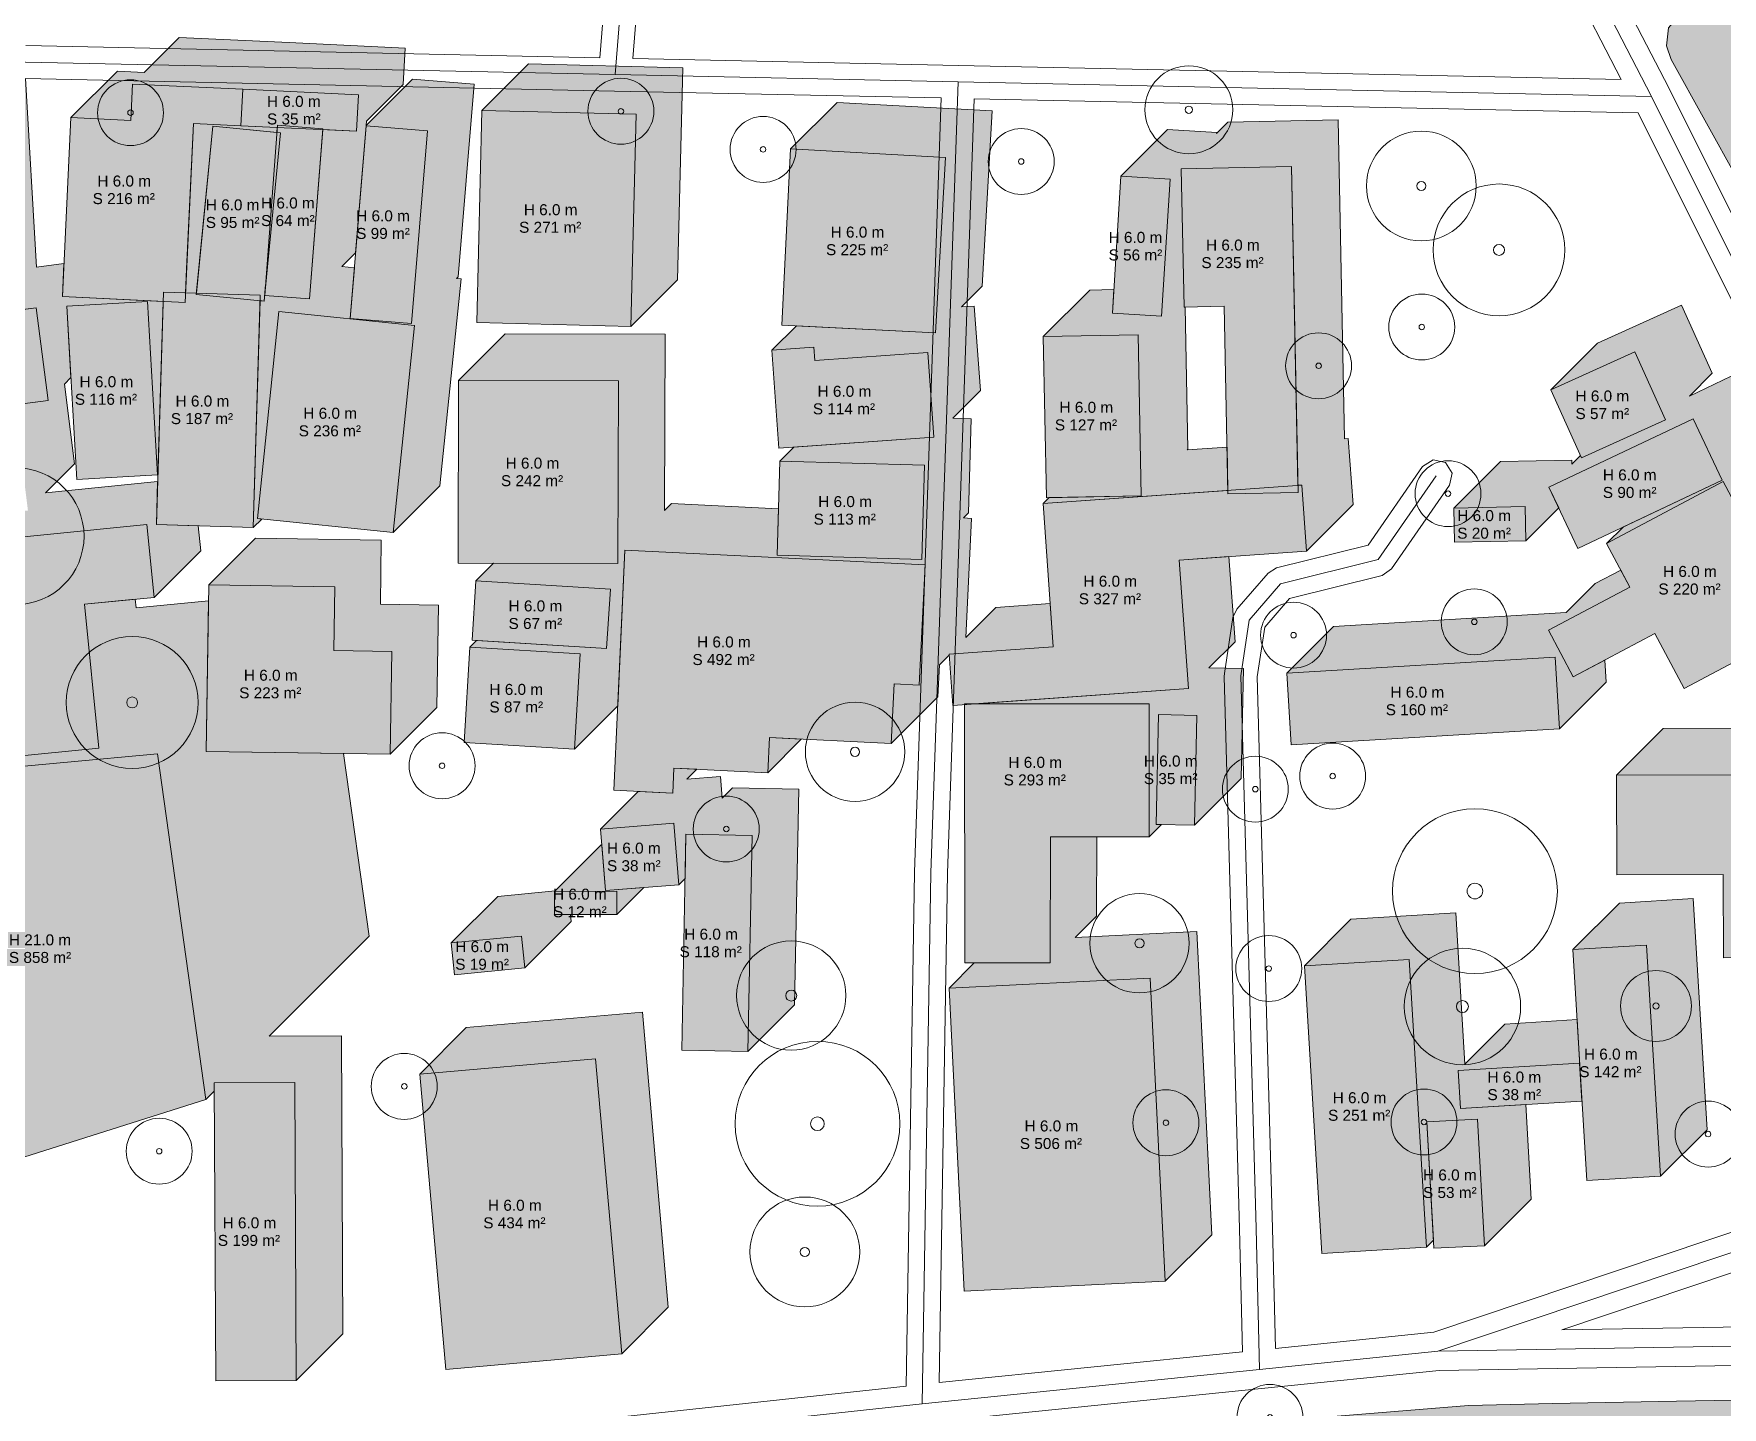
# Model space of a CAD drawing. Header units: metres. Extents: x -4 to 969, y -5 to 964.
# Drawn here: x 323.6 to 477.2, y 266.4 to 391.4 of the extents above; entities that cross this region are included whole.
import ezdxf

# ---------------------------------------------------------------- set-up
doc = ezdxf.new("R2010")
doc.units = ezdxf.units.M
doc.header["$MEASUREMENT"] = 0
for name, color, linetype, lineweight, true_color in [('TPX_BUILDING_AREAS_TEXT', 7, 'CONTINUOUS', 0, 0x000000), ('TPX_BUILDING_HEIGHTS_TEXT', 7, 'CONTINUOUS', 0, 0x000000), ('TPX_BUILDINGS', 7, 'CONTINUOUS', 0, 0x000000), ('TPX_BUILDINGS_HATCH', 7, 'CONTINUOUS', 0, 0xf0f0f0), ('TPX_BUILDINGS_SHADOWS_HATCH', 7, 'CONTINUOUS', 0, 0x000000), ('TPX_BUILDINGS_SHADOWS_OUTLINES', 7, 'CONTINUOUS', 0, 0x000000), ('TPX_ROADS_AXES', 7, 'CONTINUOUS', 0, 0x323232), ('TPX_ROADS_CONTOURS', 7, 'CONTINUOUS', 0, 0x646464), ('TPX_VEGETATION_GREEN_SPACES', 7, 'CONTINUOUS', 0, 0x58ba48), ('TPX_VEGETATION_GREEN_SPACES_HATCH', 7, 'CONTINUOUS', 0, 0x58ba48), ('TPX_VEGETATION_TREES_INDIVIDUAL', 7, 'CONTINUOUS', 0, 0x136734)]:
    doc.layers.add(name, color=color, linetype=linetype, lineweight=lineweight, true_color=true_color)
doc.styles.add('TPX_TEXTE', font='arial.ttf')

# ---------------------------------------------------------------- blocks, each defined once
blk = doc.blocks.new('TREETR003_CR040')
at = {"layer": 'TPX_VEGETATION_TREES_INDIVIDUAL'}
for radius in [4, 0.333]:
    blk.add_circle((0, 0, 0.04), radius, dxfattribs=at)
blk = doc.blocks.new('TREETR003_CR030')
at = {"layer": 'TPX_VEGETATION_TREES_INDIVIDUAL'}
for radius in [3, 0.25]:
    blk.add_circle((0, 0, 0.04), radius, dxfattribs=at)
blk = doc.blocks.new('TREETR005_CR050')
at = {"layer": 'TPX_VEGETATION_TREES_INDIVIDUAL'}
for radius in [4.97, 0.5]:
    blk.add_circle((0, 0, 0.04), radius, dxfattribs=at)
blk = doc.blocks.new('TREETR006_CR075')
at = {"layer": 'TPX_VEGETATION_TREES_INDIVIDUAL'}
for radius in [7.5, 0.625]:
    blk.add_circle((0, 0, 0.04), radius, dxfattribs=at)
blk = doc.blocks.new('TREETR005_CR060')
at = {"layer": 'TPX_VEGETATION_TREES_INDIVIDUAL'}
for radius in [6, 0.5]:
    blk.add_circle((0, 0, 0.04), radius, dxfattribs=at)
blk = doc.blocks.new('TREETR007_CR075')
at = {"layer": 'TPX_VEGETATION_TREES_INDIVIDUAL'}
for radius in [7.5, 0.708]:
    blk.add_circle((0, 0, 0.04), radius, dxfattribs=at)
blk = doc.blocks.new('TREETR003_CR032')
at = {"layer": 'TPX_VEGETATION_TREES_INDIVIDUAL'}
for radius in [3.23, 0.292]:
    blk.add_circle((0, 0, 0.04), radius, dxfattribs=at)
blk = doc.blocks.new('TREETR005_CR053')
at = {"layer": 'TPX_VEGETATION_TREES_INDIVIDUAL'}
for radius in [5.3, 0.542]:
    blk.add_circle((0, 0, 0.04), radius, dxfattribs=at)
blk = doc.blocks.new('TREETR005_CR062')
at = {"layer": 'TPX_VEGETATION_TREES_INDIVIDUAL'}
for radius in [6.24, 0.542]:
    blk.add_circle((0, 0, 0.04), radius, dxfattribs=at)
blk = doc.blocks.new('TREETR004_CR050')
at = {"layer": 'TPX_VEGETATION_TREES_INDIVIDUAL'}
for radius in [5, 0.417]:
    blk.add_circle((0, 0, 0.04), radius, dxfattribs=at)
blk = doc.blocks.new('TREETR004_CR045')
at = {"layer": 'TPX_VEGETATION_TREES_INDIVIDUAL'}
for radius in [4.52, 0.417]:
    blk.add_circle((0, 0, 0.04), radius, dxfattribs=at)

msp = doc.modelspace()

# ---------------------------------------------------------------- hatches: boundary and pattern name
at = {"layer": 'TPX_BUILDINGS_HATCH'}
for points in [[(326.94, 383.76), (326.16, 367.47), (337.32, 366.93), (338.08, 383.22), (342.41, 383.03), (342.57, 386.36), (332.53, 386.82), (332.38, 383.5), (326.94, 383.76)], [(342.57, 386.36), (342.41, 383.03), (352.94, 382.53), (353.11, 385.85), (342.57, 386.36)], [(364.35, 384.42), (363.87, 365.1), (377.91, 364.75), (378.39, 384.07), (364.35, 384.42)], [(339.86, 382.99), (338.35, 367.67), (344.51, 367.06), (346.02, 382.37), (339.86, 382.99)], [(345.73, 383.07), (344.59, 367.58), (348.66, 367.26), (349.88, 382.75), (345.73, 383.07)], [(353.8, 383.03), (352.36, 365.47), (357.94, 365.01), (359.4, 382.57), (353.8, 383.03)], [(392.44, 380.91), (391.65, 364.88), (405.65, 364.18), (406.55, 380.13), (392.44, 380.91)], [(422.5, 378.43), (421.74, 365.97), (426.22, 365.69), (426.99, 378.16), (422.5, 378.43)], [(438.03, 379.3), (428, 379.1), (428.26, 366.52), (431.9, 366.59), (432.26, 349.5), (438.64, 349.64), (438.03, 379.3)], [(335.35, 367.88), (334.71, 346.71), (343.52, 346.44), (344.16, 367.61), (335.35, 367.88)], [(323.78, 366.46), (303.35, 363.82), (304.45, 355.37), (324.87, 358.02), (323.78, 366.46)], [(333.9, 367.02), (326.57, 366.59), (327.48, 350.83), (334.81, 351.25), (333.9, 367.02)], [(345.85, 366.11), (343.91, 347.26), (356.28, 345.99), (358.22, 364.84), (345.85, 366.11)], [(394.57, 362.87), (390.75, 362.59), (391.38, 353.66), (405.48, 354.66), (404.93, 362.37), (394.66, 361.64), (394.57, 362.87)], [(424.07, 364), (415.43, 363.83), (415.73, 349.16), (424.36, 349.34), (424.07, 364)], [(469.3, 362.44), (461.64, 358.99), (464.43, 352.8), (472.09, 356.24), (469.3, 362.44)], [(362.23, 359.84), (362.19, 343.21), (376.72, 343.17), (376.77, 359.8), (362.23, 359.84)], [(474.59, 356.34), (461.47, 350.13), (464.12, 344.54), (477.23, 350.75), (474.59, 356.34)], [(391.47, 352.48), (391.23, 343.92), (404.4, 343.54), (404.64, 352.11), (391.47, 352.48)], [(468.85, 341.03), (461.43, 337.1), (463.69, 332.86), (471.1, 336.8), (473.78, 331.78), (484.36, 337.41), (477.33, 350.63), (466.73, 344.98), (468.85, 341.03)], [(416.35, 335.6), (406.88, 334.93), (407.21, 330.26), (428.66, 331.78), (427.83, 343.48), (439.4, 344.3), (438.97, 350.31), (415.43, 348.63), (416.35, 335.6)], [(459.32, 348.35), (452.83, 348.22), (452.88, 345.12), (459.38, 345.24), (459.32, 348.35)], [(333.85, 346.71), (305.08, 343.84), (307.04, 324.14), (329.47, 326.37), (328.18, 339.46), (334.5, 340.09), (333.85, 346.71)], [(377.37, 344.39), (376.36, 322.54), (381.73, 322.26), (381.83, 324.54), (390.36, 324.12), (390.51, 327.32), (401.6, 326.78), (401.87, 332.21), (404.14, 332.09), (404.68, 343.04), (377.37, 344.39)], [(339.5, 341.24), (339.26, 326.07), (356, 325.82), (356.15, 335.15), (350.86, 335.24), (350.95, 341.06), (339.5, 341.24)], [(363.78, 341.6), (363.45, 336.18), (375.7, 335.42), (376.04, 340.84), (363.78, 341.6)], [(363.25, 335.56), (362.73, 326.88), (372.76, 326.27), (373.29, 334.95), (363.25, 335.56)], [(462.04, 334.65), (437.61, 333.19), (438.01, 326.66), (462.43, 328.13), (462.04, 334.65)], [(425.08, 330.41), (408.29, 330.4), (408.3, 306.81), (416.06, 306.82), (416.09, 318.28), (425.09, 318.28), (425.08, 330.41)], [(425.94, 329.42), (425.73, 319.42), (429.21, 319.36), (429.42, 329.35), (425.94, 329.42)], [(334.81, 325.86), (309.21, 323.49), (315.9, 287.01), (339.22, 294.39), (334.81, 325.86)], [(479.09, 323.93), (467.64, 323.9), (467.66, 314.84), (477.35, 314.87), (477.37, 307.28), (488.84, 307.32), (488.81, 317.82), (479.11, 317.79), (479.09, 323.93)], [(381.82, 319.53), (375.15, 318.99), (375.59, 313.39), (382.27, 313.93), (381.82, 319.53)], [(382.91, 318.52), (382.54, 298.86), (388.56, 298.75), (388.94, 318.4), (382.91, 318.52)], [(370.95, 313.32), (370.94, 311.21), (376.64, 311.21), (376.64, 313.33), (370.95, 313.32)], [(367.96, 309.24), (361.55, 308.63), (361.84, 305.73), (368.24, 306.35), (367.96, 309.24)], [(470.36, 308.43), (463.65, 308.02), (464.91, 286.99), (471.63, 287.39), (470.36, 308.43)], [(448.75, 307.13), (439.21, 306.55), (440.79, 280.37), (450.32, 280.93), (448.75, 307.13)], [(425.19, 305.42), (406.88, 304.52), (408.24, 276.92), (426.55, 277.83), (425.19, 305.42)], [(374.7, 298.09), (358.68, 296.68), (361.05, 269.81), (377.07, 271.22), (374.7, 298.09)], [(464.27, 297.67), (453.22, 297.01), (453.43, 293.57), (464.48, 294.23), (464.27, 297.67)], [(347.31, 295.94), (339.96, 295.89), (340.12, 268.76), (347.45, 268.79), (347.31, 295.94)], [(454.98, 292.6), (450.36, 292.35), (451, 280.83), (455.61, 281.07), (454.98, 292.6)]]:
    msp.add_hatch(color=256, dxfattribs=at).paths.add_polyline_path(points)
at = {"layer": 'TPX_BUILDINGS_SHADOWS_HATCH'}
h = msp.add_hatch(color=256, dxfattribs=at)
h.paths.add_polyline_path([(186.14, 399.35), (181.89, 395.1), (196.59, 398.45), (199.86, 383.33), (204.06, 384.35), (201.65, 394.15), (206.5, 395.33), (211.17, 393.64), (216.73, 395.1), (218.65, 397.33), (223.75, 398.56), (225.85, 389.96), (232.29, 391.52), (244.41, 342.04), (241.47, 341.32), (241.15, 341), (250.97, 343.55), (249.82, 347.94), (270.99, 353.42), (277.11, 330.07), (296.84, 334.23), (305.42, 288.59), (303.74, 288.16), (307.7, 272.24), (318.31, 282.85), (317.17, 287.42), (315.9, 287.01), (309.21, 323.49), (334.81, 325.86), (339.22, 294.39), (339.97, 295.13), (339.96, 295.89), (347.31, 295.94), (347.45, 268.79), (351.7, 273.03), (351.55, 300.18), (344.98, 300.14), (354.07, 309.24), (351.74, 325.88), (339.26, 326.07), (339.47, 339.76), (332.87, 339.15), (332.79, 339.92), (328.18, 339.46), (329.47, 326.37), (307.04, 324.14), (305.08, 343.84), (333.85, 346.71), (334.5, 340.09), (338.75, 344.33), (338.52, 346.59), (334.71, 346.71), (334.82, 350.63), (324.63, 349.61), (327.26, 352.24), (326.36, 359.51), (326.94, 360.09), (326.57, 366.59), (333.9, 367.02), (334.81, 351.25), (334.84, 351.28), (335.32, 367.03), (326.16, 367.47), (326.3, 370.49), (323.8, 370.16), (322.8, 387.31), (311.22, 386.64), (306.98, 382.4), (318.56, 383.07), (319.56, 365.92), (323.78, 366.46), (324.87, 358.02), (321.83, 357.63), (323.02, 348), (307.28, 346.04), (305.71, 344.47), (303.76, 344.06), (305.75, 346.05), (304.6, 355.39), (304.45, 355.37), (304.16, 357.56), (295.93, 355.92), (292.57, 352.57), (292.42, 353.22), (284.88, 351.5), (282.51, 360.53), (275.35, 358.81), (274.53, 362.2), (260.43, 358.55), (254.09, 352.21), (251.75, 351.6), (248.21, 348.06), (247.03, 352.88), (244.79, 352.36), (238.56, 379.23), (236.43, 378.75), (237.06, 393.58), (236.53, 395.76), (230.1, 394.21), (227.99, 402.8), (222.89, 401.57), (220.55, 399.23), (215.41, 397.88), (210.74, 399.57), (205.89, 398.4), (202.5, 395), (200.83, 402.69), (186.14, 399.35)])
h.paths.add_polyline_path([(275.78, 346.15), (288.18, 348.98), (289.1, 344.97), (276.7, 342.14), (275.78, 346.15)], flags=16)
h.paths.add_polyline_path([(283.2, 343.2), (294.37, 345.42), (296.17, 336.46), (285, 334.24), (283.2, 343.2)], flags=16)
h = msp.add_hatch(color=256, dxfattribs=at)
h.paths.add_polyline_path([(331.18, 388), (326.94, 383.76), (332.38, 383.5), (332.53, 386.82), (342.57, 386.36), (353.11, 385.85), (352.94, 382.53), (349.87, 382.67), (348.66, 367.26), (344.59, 367.58), (344.66, 368.57), (344.51, 367.06), (344.15, 367.1), (343.52, 346.44), (344.3, 347.22), (343.91, 347.26), (345.85, 366.11), (358.22, 364.84), (356.28, 345.99), (360.52, 350.23), (362.46, 369.08), (362.04, 369.12), (362.18, 369.26), (363.64, 386.81), (358.04, 387.27), (353.81, 383.04), (353.84, 383.43), (357.18, 386.77), (357.36, 390.1), (346.81, 390.6), (336.78, 391.07), (333.59, 387.88), (331.18, 388)])
h.paths.add_polyline_path([(351.6, 370.2), (352.85, 371.45), (353.8, 383.03), (359.4, 382.57), (357.94, 365.01), (352.36, 365.47), (352.74, 370.08), (351.6, 370.2)], flags=16)
for points in [[(368.6, 388.66), (364.35, 384.42), (378.39, 384.07), (377.91, 364.75), (382.15, 368.99), (382.63, 388.31), (368.6, 388.66)], [(366.47, 364.08), (362.23, 359.84), (376.77, 359.8), (376.72, 343.17), (365.39, 343.2), (363.78, 341.6), (376.04, 340.84), (375.7, 335.42), (363.85, 336.15), (363.25, 335.56), (373.29, 334.95), (372.76, 326.27), (376.72, 330.23), (377.37, 344.39), (404.68, 343.04), (404.14, 332.09), (401.87, 332.21), (401.6, 326.78), (405.85, 331.02), (405.99, 333.94), (406.89, 334.84), (406.88, 334.93), (416.35, 335.6), (416.07, 339.52), (411.12, 339.17), (408.39, 336.44), (408.92, 347.28), (408.19, 347.32), (408.65, 347.78), (408.89, 356.35), (407.21, 356.4), (409.72, 358.91), (409.17, 366.61), (407.99, 366.53), (409.89, 368.43), (410.79, 384.38), (396.68, 385.15), (392.44, 380.91), (406.55, 380.13), (405.65, 364.18), (392.97, 364.81), (390.75, 362.59), (394.57, 362.87), (394.66, 361.64), (404.93, 362.37), (405.48, 354.66), (392.75, 353.76), (391.47, 352.48), (404.64, 352.11), (404.4, 343.54), (391.23, 343.92), (391.35, 348.15), (381.61, 348.63), (380.97, 347.99), (381.02, 364.04), (366.47, 364.08)], [(337.46, 370), (337.36, 367.82), (338.36, 367.79), (339.86, 382.99), (345.68, 382.41), (345.71, 382.87), (342.41, 383.03), (338.08, 383.22), (337.46, 370)], [(415.97, 349.17), (415.43, 348.63), (432.25, 349.83), (432.17, 353.77), (428.53, 353.51), (428.61, 353.59), (428.35, 366.52), (428.26, 366.52), (428, 379.1), (438.03, 379.3), (438.63, 350.29), (438.97, 350.31), (439.4, 344.3), (443.64, 348.54), (443.21, 354.56), (442.87, 354.53), (442.28, 383.55), (432.24, 383.34), (431.22, 382.32), (431.23, 382.4), (426.74, 382.67), (422.5, 378.43), (426.99, 378.16), (426.22, 365.69), (421.74, 365.97), (421.87, 368.11), (419.67, 368.07), (415.43, 363.83), (424.07, 364), (424.36, 349.34), (415.97, 349.17)], [(343.74, 345.48), (339.5, 341.24), (350.95, 341.06), (350.86, 335.24), (356.15, 335.15), (356, 325.82), (360.24, 330.06), (360.39, 339.39), (355.1, 339.48), (355.19, 345.31), (343.74, 345.48)], [(412.53, 330.64), (409.14, 330.4), (425.08, 330.41), (425.09, 318.28), (426.22, 319.41), (425.73, 319.42), (425.94, 329.42), (429.42, 329.35), (429.21, 319.36), (433.45, 323.6), (433.67, 333.6), (430.53, 333.66), (432.9, 336.03), (432.35, 343.8), (427.83, 343.48), (428.66, 331.78), (412.53, 330.64)], [(441.86, 337.43), (437.61, 333.19), (462.04, 334.65), (462.43, 328.13), (466.68, 332.37), (466.56, 334.38), (463.69, 332.86), (461.43, 337.1), (468.85, 341.03), (468.02, 342.58), (465.68, 341.34), (463.04, 338.7), (441.86, 337.43)], [(471.88, 328.14), (467.64, 323.9), (479.09, 323.93), (479.11, 317.79), (488.81, 317.82), (488.84, 307.32), (493.08, 311.56), (493.05, 322.06), (483.35, 322.04), (483.33, 328.17), (471.88, 328.14)], [(390.51, 327.32), (390.36, 324.12), (393.41, 327.18), (390.51, 327.32)], [(378.58, 322.42), (375.15, 318.99), (381.82, 319.53), (382.27, 313.93), (382.84, 314.5), (382.91, 318.52), (388.94, 318.4), (388.56, 298.75), (392.81, 302.99), (393.18, 322.64), (387.16, 322.76), (386.22, 321.82), (386.06, 323.77), (383, 323.53), (383.91, 324.44), (381.83, 324.54), (381.73, 322.26), (378.58, 322.42)], [(409.17, 306.81), (406.88, 304.52), (425.19, 305.42), (426.55, 277.83), (430.79, 282.07), (429.43, 309.67), (418.36, 309.12), (420.3, 311.07), (420.33, 318.28), (416.09, 318.28), (416.06, 306.82), (409.17, 306.81)], [(365.8, 312.87), (361.55, 308.63), (367.96, 309.24), (368.24, 306.35), (372.48, 310.59), (372.42, 311.21), (370.94, 311.21), (370.95, 313.32), (376.64, 313.33), (376.64, 311.21), (379.1, 313.67), (375.59, 313.39), (375.26, 317.56), (375.19, 317.56), (371, 313.37), (365.8, 312.87)], [(467.89, 312.26), (463.65, 308.02), (470.36, 308.43), (471.63, 287.39), (475.87, 291.63), (474.6, 312.67), (467.89, 312.26)], [(443.45, 310.79), (439.21, 306.55), (448.75, 307.13), (450.32, 280.93), (450.96, 281.57), (450.36, 292.35), (454.98, 292.6), (455.61, 281.07), (459.85, 285.31), (459.38, 293.93), (453.43, 293.57), (453.22, 297.01), (464.27, 297.67), (464.48, 294.23), (464.48, 294.23), (464.03, 301.65), (457.47, 301.25), (453.82, 297.6), (452.99, 311.37), (443.45, 310.79)], [(362.92, 300.92), (358.68, 296.68), (374.7, 298.09), (377.07, 271.22), (381.31, 275.46), (378.95, 302.34), (362.92, 300.92)], [(419.59, 263.7), (415.35, 259.46), (426.51, 260.38), (436.07, 261.17), (449.89, 262.28), (457.57, 262.44), (468.85, 262.66), (479.24, 262.86), (492.76, 263.15), (492.84, 260.08), (501.54, 260.42), (502.27, 241.96), (506.52, 246.2), (505.79, 264.66), (497.08, 264.32), (497.01, 267.39), (483.48, 267.1), (473.09, 266.91), (461.81, 266.69), (454.14, 266.52), (440.31, 265.41), (430.75, 264.62), (419.59, 263.7)]]:
    msp.add_hatch(color=256, dxfattribs=at).paths.add_polyline_path(points)
h = msp.add_hatch(color=256, dxfattribs=at)
h.paths.add_polyline_path([(457.07, 352.46), (452.83, 348.22), (459.32, 348.35), (459.38, 345.24), (462.37, 348.23), (461.47, 350.13), (474.59, 356.34), (477.23, 350.75), (468.25, 346.5), (466.73, 344.98), (477.33, 350.63), (484.36, 337.41), (482.03, 336.17), (481.07, 335.22), (484.5, 336.59), (487.02, 330.28), (484.84, 329.41), (484.77, 329.33), (492, 329.73), (492.06, 328.35), (496.31, 332.59), (496.24, 333.97), (494.67, 333.89), (495.34, 334.55), (494.44, 339.06), (490.86, 338.36), (490.05, 337.55), (488.74, 340.83), (487.13, 340.19), (488.61, 341.66), (481.57, 354.87), (481.1, 354.62), (481.47, 354.99), (478.83, 360.58), (474.27, 358.42), (476.33, 360.49), (473.54, 366.68), (465.89, 363.23), (461.64, 358.99), (469.3, 362.44), (472.09, 356.24), (464.43, 352.8), (464.34, 353), (463.57, 352.23), (463.56, 352.59), (457.07, 352.46)])
h.paths.add_polyline_path([(486.62, 334.11), (490.2, 334.82), (491.1, 330.31), (487.51, 329.59), (486.62, 334.11)], flags=16)
at = {"layer": 'TPX_VEGETATION_GREEN_SPACES_HATCH'}
msp.add_hatch(color=256, dxfattribs=at).paths.add_polyline_path([(472.37, 391.94), (472.19, 390.29), (472.6, 389.04), (494.04, 350.38), (494.81, 349.56), (495.73, 349.34), (496.6, 349.46), (497.47, 349.8), (497.96, 350.53), (506.09, 389.27), (476.4, 393.23), (474.68, 393.33), (473.24, 392.96), (472.37, 391.94)])

# ---------------------------------------------------------------- linework, layer by layer
at = {"layer": 'TPX_BUILDINGS', "elevation": 0.04}
for points in [[(326.94, 383.76), (326.16, 367.47), (337.32, 366.93), (338.08, 383.22), (342.41, 383.03), (342.57, 386.36), (332.53, 386.82), (332.38, 383.5)], [(342.57, 386.36), (342.41, 383.03), (352.94, 382.53), (353.11, 385.85)], [(364.35, 384.42), (363.87, 365.1), (377.91, 364.75), (378.39, 384.07)], [(339.86, 382.99), (338.35, 367.67), (344.51, 367.06), (346.02, 382.37)], [(345.73, 383.07), (344.59, 367.58), (348.66, 367.26), (349.88, 382.75)], [(353.8, 383.03), (352.36, 365.47), (357.94, 365.01), (359.4, 382.57)], [(392.44, 380.91), (391.65, 364.88), (405.65, 364.18), (406.55, 380.13)], [(422.5, 378.43), (421.74, 365.97), (426.22, 365.69), (426.99, 378.16)], [(438.03, 379.3), (428, 379.1), (428.26, 366.52), (431.9, 366.59), (432.26, 349.5), (438.64, 349.64)], [(335.35, 367.88), (334.71, 346.71), (343.52, 346.44), (344.16, 367.61)], [(323.78, 366.46), (303.35, 363.82), (304.45, 355.37), (324.87, 358.02)], [(333.9, 367.02), (326.57, 366.59), (327.48, 350.83), (334.81, 351.25)], [(345.85, 366.11), (343.91, 347.26), (356.28, 345.99), (358.22, 364.84)], [(394.57, 362.87), (390.75, 362.59), (391.38, 353.66), (405.48, 354.66), (404.93, 362.37), (394.66, 361.64)], [(424.07, 364), (415.43, 363.83), (415.73, 349.16), (424.36, 349.34)], [(469.3, 362.44), (461.64, 358.99), (464.43, 352.8), (472.09, 356.24)], [(362.23, 359.84), (362.19, 343.21), (376.72, 343.17), (376.77, 359.8)], [(474.59, 356.34), (461.47, 350.13), (464.12, 344.54), (477.23, 350.75)], [(391.47, 352.48), (391.23, 343.92), (404.4, 343.54), (404.64, 352.11)], [(468.85, 341.03), (461.43, 337.1), (463.69, 332.86), (471.1, 336.8), (473.78, 331.78), (484.36, 337.41), (477.33, 350.63), (466.73, 344.98)], [(416.35, 335.6), (406.88, 334.93), (407.21, 330.26), (428.66, 331.78), (427.83, 343.48), (439.4, 344.3), (438.97, 350.31), (415.43, 348.63)], [(459.32, 348.35), (452.83, 348.22), (452.88, 345.12), (459.38, 345.24)], [(333.85, 346.71), (305.08, 343.84), (307.04, 324.14), (329.47, 326.37), (328.18, 339.46), (334.5, 340.09)], [(377.37, 344.39), (376.36, 322.54), (381.73, 322.26), (381.83, 324.54), (390.36, 324.12), (390.51, 327.32), (401.6, 326.78), (401.87, 332.21), (404.14, 332.09), (404.68, 343.04)], [(339.5, 341.24), (339.26, 326.07), (356, 325.82), (356.15, 335.15), (350.86, 335.24), (350.95, 341.06)], [(363.78, 341.6), (363.45, 336.18), (375.7, 335.42), (376.04, 340.84)], [(363.25, 335.56), (362.73, 326.88), (372.76, 326.27), (373.29, 334.95)], [(462.04, 334.65), (437.61, 333.19), (438.01, 326.66), (462.43, 328.13)], [(425.08, 330.41), (408.29, 330.4), (408.3, 306.81), (416.06, 306.82), (416.09, 318.28), (425.09, 318.28)], [(425.94, 329.42), (425.73, 319.42), (429.21, 319.36), (429.42, 329.35)], [(334.81, 325.86), (309.21, 323.49), (315.9, 287.01), (339.22, 294.39)], [(479.09, 323.93), (467.64, 323.9), (467.66, 314.84), (477.35, 314.87), (477.37, 307.28), (488.84, 307.32), (488.81, 317.82), (479.11, 317.79)], [(381.82, 319.53), (375.15, 318.99), (375.59, 313.39), (382.27, 313.93)], [(382.91, 318.52), (382.54, 298.86), (388.56, 298.75), (388.94, 318.4)], [(370.95, 313.32), (370.94, 311.21), (376.64, 311.21), (376.64, 313.33)], [(367.96, 309.24), (361.55, 308.63), (361.84, 305.73), (368.24, 306.35)], [(470.36, 308.43), (463.65, 308.02), (464.91, 286.99), (471.63, 287.39)], [(448.75, 307.13), (439.21, 306.55), (440.79, 280.37), (450.32, 280.93)], [(425.19, 305.42), (406.88, 304.52), (408.24, 276.92), (426.55, 277.83)], [(374.7, 298.09), (358.68, 296.68), (361.05, 269.81), (377.07, 271.22)], [(464.27, 297.67), (453.22, 297.01), (453.43, 293.57), (464.48, 294.23)], [(347.31, 295.94), (339.96, 295.89), (340.12, 268.76), (347.45, 268.79)], [(454.98, 292.6), (450.36, 292.35), (451, 280.83), (455.61, 281.07)]]:
    msp.add_lwpolyline(points, close=True, dxfattribs=at)
at = {"layer": 'TPX_BUILDINGS_SHADOWS_OUTLINES', "elevation": 0.04}
for points in [[(331.18, 388), (326.94, 383.76), (332.38, 383.5), (332.53, 386.82), (342.57, 386.36), (353.11, 385.85), (352.94, 382.53), (349.87, 382.67), (348.66, 367.26), (344.59, 367.58), (344.66, 368.57), (344.51, 367.06), (344.15, 367.1), (343.52, 346.44), (344.3, 347.22), (343.91, 347.26), (345.85, 366.11), (358.22, 364.84), (356.28, 345.99), (360.52, 350.23), (362.46, 369.08), (362.04, 369.12), (362.18, 369.26), (363.64, 386.81), (358.04, 387.27), (353.81, 383.04), (353.84, 383.43), (357.18, 386.77), (357.36, 390.1), (346.81, 390.6), (336.78, 391.07), (333.59, 387.88)], [(368.6, 388.66), (364.35, 384.42), (378.39, 384.07), (377.91, 364.75), (382.15, 368.99), (382.63, 388.31)], [(366.47, 364.08), (362.23, 359.84), (376.77, 359.8), (376.72, 343.17), (365.39, 343.2), (363.78, 341.6), (376.04, 340.84), (375.7, 335.42), (363.85, 336.15), (363.25, 335.56), (373.29, 334.95), (372.76, 326.27), (376.72, 330.23), (377.37, 344.39), (404.68, 343.04), (404.14, 332.09), (401.87, 332.21), (401.6, 326.78), (405.85, 331.02), (405.99, 333.94), (406.89, 334.84), (406.88, 334.93), (416.35, 335.6), (416.07, 339.52), (411.12, 339.17), (408.39, 336.44), (408.92, 347.28), (408.19, 347.32), (408.65, 347.78), (408.89, 356.35), (407.21, 356.4), (409.72, 358.91), (409.17, 366.61), (407.99, 366.53), (409.89, 368.43), (410.79, 384.38), (396.68, 385.15), (392.44, 380.91), (406.55, 380.13), (405.65, 364.18), (392.97, 364.81), (390.75, 362.59), (394.57, 362.87), (394.66, 361.64), (404.93, 362.37), (405.48, 354.66), (392.75, 353.76), (391.47, 352.48), (404.64, 352.11), (404.4, 343.54), (391.23, 343.92), (391.35, 348.15), (381.61, 348.63), (380.97, 347.99), (381.02, 364.04)], [(337.46, 370), (337.36, 367.82), (338.36, 367.79), (339.86, 382.99), (345.68, 382.41), (345.71, 382.87), (342.41, 383.03), (338.08, 383.22)], [(351.6, 370.2), (352.85, 371.45), (353.8, 383.03), (359.4, 382.57), (357.94, 365.01), (352.36, 365.47), (352.74, 370.08)], [(415.97, 349.17), (415.43, 348.63), (432.25, 349.83), (432.17, 353.77), (428.53, 353.51), (428.61, 353.59), (428.35, 366.52), (428.26, 366.52), (428, 379.1), (438.03, 379.3), (438.63, 350.29), (438.97, 350.31), (439.4, 344.3), (443.64, 348.54), (443.21, 354.56), (442.87, 354.53), (442.28, 383.55), (432.24, 383.34), (431.22, 382.32), (431.23, 382.4), (426.74, 382.67), (422.5, 378.43), (426.99, 378.16), (426.22, 365.69), (421.74, 365.97), (421.87, 368.11), (419.67, 368.07), (415.43, 363.83), (424.07, 364), (424.36, 349.34)], [(343.74, 345.48), (339.5, 341.24), (350.95, 341.06), (350.86, 335.24), (356.15, 335.15), (356, 325.82), (360.24, 330.06), (360.39, 339.39), (355.1, 339.48), (355.19, 345.31)], [(412.53, 330.64), (409.14, 330.4), (425.08, 330.41), (425.09, 318.28), (426.22, 319.41), (425.73, 319.42), (425.94, 329.42), (429.42, 329.35), (429.21, 319.36), (433.45, 323.6), (433.67, 333.6), (430.53, 333.66), (432.9, 336.03), (432.35, 343.8), (427.83, 343.48), (428.66, 331.78)], [(441.86, 337.43), (437.61, 333.19), (462.04, 334.65), (462.43, 328.13), (466.68, 332.37), (466.56, 334.38), (463.69, 332.86), (461.43, 337.1), (468.85, 341.03), (468.02, 342.58), (465.68, 341.34), (463.04, 338.7)], [(471.88, 328.14), (467.64, 323.9), (479.09, 323.93), (479.11, 317.79), (488.81, 317.82), (488.84, 307.32), (493.08, 311.56), (493.05, 322.06), (483.35, 322.04), (483.33, 328.17)], [(390.51, 327.32), (390.36, 324.12), (393.41, 327.18)], [(378.58, 322.42), (375.15, 318.99), (381.82, 319.53), (382.27, 313.93), (382.84, 314.5), (382.91, 318.52), (388.94, 318.4), (388.56, 298.75), (392.81, 302.99), (393.18, 322.64), (387.16, 322.76), (386.22, 321.82), (386.06, 323.77), (383, 323.53), (383.91, 324.44), (381.83, 324.54), (381.73, 322.26)], [(409.17, 306.81), (406.88, 304.52), (425.19, 305.42), (426.55, 277.83), (430.79, 282.07), (429.43, 309.67), (418.36, 309.12), (420.3, 311.07), (420.33, 318.28), (416.09, 318.28), (416.06, 306.82)], [(365.8, 312.87), (361.55, 308.63), (367.96, 309.24), (368.24, 306.35), (372.48, 310.59), (372.42, 311.21), (370.94, 311.21), (370.95, 313.32), (376.64, 313.33), (376.64, 311.21), (379.1, 313.67), (375.59, 313.39), (375.26, 317.56), (375.19, 317.56), (371, 313.37)], [(467.89, 312.26), (463.65, 308.02), (470.36, 308.43), (471.63, 287.39), (475.87, 291.63), (474.6, 312.67)], [(443.45, 310.79), (439.21, 306.55), (448.75, 307.13), (450.32, 280.93), (450.96, 281.57), (450.36, 292.35), (454.98, 292.6), (455.61, 281.07), (459.85, 285.31), (459.38, 293.93), (453.43, 293.57), (453.22, 297.01), (464.27, 297.67), (464.48, 294.23), (464.48, 294.23), (464.03, 301.65), (457.47, 301.25), (453.82, 297.6), (452.99, 311.37)], [(362.92, 300.92), (358.68, 296.68), (374.7, 298.09), (377.07, 271.22), (381.31, 275.46), (378.95, 302.34)], [(419.59, 263.7), (415.35, 259.46), (426.51, 260.38), (436.07, 261.17), (449.89, 262.28), (457.57, 262.44), (468.85, 262.66), (479.24, 262.86), (492.76, 263.15), (492.84, 260.08), (501.54, 260.42), (502.27, 241.96), (506.52, 246.2), (505.79, 264.66), (497.08, 264.32), (497.01, 267.39), (483.48, 267.1), (473.09, 266.91), (461.81, 266.69), (454.14, 266.52), (440.31, 265.41), (430.75, 264.62)]]:
    msp.add_lwpolyline(points, close=True, dxfattribs=at)
for points in [[(305.08, 343.84), (333.85, 346.71), (334.5, 340.09), (338.75, 344.33), (338.52, 346.59), (334.71, 346.71), (334.82, 350.63), (324.63, 349.61), (327.26, 352.24), (326.36, 359.51), (326.94, 360.09), (326.57, 366.59), (333.9, 367.02), (334.81, 351.25), (334.84, 351.28), (335.32, 367.03), (326.16, 367.47), (326.3, 370.49), (323.8, 370.16), (322.8, 387.31)], [(319.56, 365.92), (323.78, 366.46), (324.87, 358.02), (321.83, 357.63)], [(478.83, 360.58), (474.27, 358.42), (476.33, 360.49), (473.54, 366.68), (465.89, 363.23), (461.64, 358.99), (469.3, 362.44), (472.09, 356.24), (464.43, 352.8), (464.34, 353), (463.57, 352.23), (463.56, 352.59), (457.07, 352.46), (452.83, 348.22), (459.32, 348.35), (459.38, 345.24), (462.37, 348.23), (461.47, 350.13), (474.59, 356.34), (477.23, 350.75), (468.25, 346.5), (466.73, 344.98), (477.33, 350.63)], [(309.21, 323.49), (334.81, 325.86), (339.22, 294.39), (339.97, 295.13), (339.96, 295.89), (347.31, 295.94), (347.45, 268.79), (351.7, 273.03), (351.55, 300.18), (344.98, 300.14), (354.07, 309.24), (351.74, 325.88), (339.26, 326.07), (339.47, 339.76), (332.87, 339.15), (332.79, 339.92), (328.18, 339.46), (329.47, 326.37), (307.04, 324.14)]]:
    msp.add_lwpolyline(points, dxfattribs=at)
at = {"layer": 'TPX_ROADS_AXES', "elevation": 0.03}
for points in [[(447.92, 477.5), (451.06, 442.55), (453.07, 420.15), (464.97, 397.04), (470.81, 385.68)], [(383.21, 471.1), (381.19, 446.11), (379.4, 423.99), (376.47, 387.68)], [(376.47, 387.68), (322.79, 388.82), (298.43, 389.36), (290.98, 388.59)], [(407.71, 387.01), (376.47, 387.68)], [(404.42, 266.68), (405.22, 315.01), (407.71, 387.01)], [(470.81, 385.68), (407.71, 387.01)], [(470.81, 385.68), (499.26, 328.73)], [(433.42, 332.94), (434.2, 338.02), (437.04, 341.32), (445.92, 343.53), (451.2, 351.14)], [(435.13, 269.81), (434.82, 282.63), (433.42, 332.94)], [(503.06, 288.82), (451.37, 271.47)], [(451.37, 271.47), (505.02, 272.37)], [(451.37, 271.47), (435.13, 269.81)], [(435.13, 269.81), (404.42, 266.68)], [(404.42, 266.68), (333.9, 259.07), (321.39, 258.21)]]:
    msp.add_lwpolyline(points, dxfattribs=at)
at = {"layer": 'TPX_ROADS_CONTOURS', "elevation": 0.03}
for points in [[(309.83, 473.89), (350.07, 485.89), (369.82, 490.3), (381.73, 491.51), (381.71, 471.16), (379.81, 447.67), (358.83, 448.52), (357.75, 448.12), (357.27, 447.08), (357.66, 446), (358.71, 445.52), (379.56, 444.68), (377.9, 424.11), (375.08, 389.21), (322.83, 390.32)], [(501.16, 290.03), (451, 273.19), (436.59, 271.72), (436.32, 282.67), (434.92, 332.84), (435.61, 337.37), (437.87, 339.98), (446.28, 342.08), (447.15, 342.68), (452.43, 350.29), (452.67, 351.41), (452.05, 352.38), (450.93, 352.62), (449.97, 352), (445.01, 344.85), (436.68, 342.77), (435.91, 342.3), (433.06, 339.01), (432.71, 338.25), (431.94, 333.16), (431.92, 332.89), (433.32, 282.59), (433.59, 271.41), (405.96, 268.6), (406.72, 314.97), (409.16, 385.48), (469.59, 384.2), (497.54, 328.25)], [(404.61, 264.94), (435.31, 268.07), (451.47, 269.72), (503.47, 270.6), (506.37, 246.22)]]:
    msp.add_lwpolyline(points, dxfattribs=at)
for points in [[(378.09, 389.14), (380.89, 423.87), (382.68, 445.99), (384.6, 469.73), (446.31, 475.84), (449.19, 443.85), (444.65, 443.36), (418.37, 440.07), (417.38, 439.51), (417.07, 438.4), (417.64, 437.4), (418.75, 437.1), (445.01, 440.38), (449.46, 440.86), (451.33, 419.99), (451.52, 419.35), (463.41, 396.24), (468.04, 387.24), (407.74, 388.51)], [(467.94, 395.08), (506.49, 389.29), (509.95, 388.76), (506.75, 365.78), (503.21, 340.57), (499.26, 332.65), (472.38, 386.46)], [(293.04, 387.29), (298.49, 387.86), (322.76, 387.32), (376.43, 386.18), (406.16, 385.55), (403.72, 315.06), (403.72, 315.03), (402.95, 268.28), (333.75, 260.81), (322.51, 260.04), (317.18, 272.49)], [(462.65, 273.41), (501.58, 286.48), (503.06, 274.09)]]:
    msp.add_lwpolyline(points, close=True, dxfattribs=at)
at = {"layer": 'TPX_VEGETATION_GREEN_SPACES', "elevation": 0}
msp.add_lwpolyline([(472.37, 391.94), (472.19, 390.29), (472.6, 389.04), (494.04, 350.38), (494.81, 349.56), (495.73, 349.34), (496.6, 349.46), (497.47, 349.8), (497.96, 350.53), (506.09, 389.27), (476.4, 393.23), (474.68, 393.33), (473.24, 392.96)], close=True, dxfattribs=at)

# ---------------------------------------------------------------- block references
at = {"layer": 'TPX_VEGETATION_TREES_INDIVIDUAL'}
for name, p in [('TREETR003_CR030', (377, 384.34, 0.04)), ('TREETR003_CR040', (428.7, 384.48, 0.04)), ('TREETR003_CR030', (332.36, 384.21, 0.04)), ('TREETR003_CR030', (389.94, 380.87, 0.04)), ('TREETR003_CR030', (413.44, 379.77, 0.04)), ('TREETR004_CR050', (449.86, 377.54, 0.04)), ('TREETR005_CR060', (456.93, 371.72, 0.04)), ('TREETR003_CR030', (449.9, 364.7, 0.04)), ('TREETR003_CR030', (440.51, 361.17, 0.04)), ('TREETR003_CR030', (452.29, 349.53, 0.04)), ('TREETR005_CR062', (321.89, 345.66, 0.04)), ('TREETR003_CR030', (454.68, 337.86, 0.04)), ('TREETR003_CR030', (438.23, 336.65, 0.04)), ('TREETR005_CR060', (332.51, 330.52, 0.04)), ('TREETR004_CR045', (398.31, 326.03, 0.04)), ('TREETR003_CR030', (360.72, 324.76, 0.04)), ('TREETR003_CR030', (441.79, 323.82, 0.04)), ('TREETR003_CR030', (434.75, 322.63, 0.04)), ('TREETR003_CR030', (386.59, 319, 0.04)), ('TREETR007_CR075', (454.74, 313.35, 0.04)), ('TREETR004_CR045', (424.21, 308.6, 0.04)), ('TREETR003_CR030', (435.97, 306.3, 0.04)), ('TREETR005_CR050', (392.5, 303.84, 0.04)), ('TREETR005_CR053', (453.6, 302.84, 0.04)), ('TREETR003_CR032', (471.22, 302.89, 0.04)), ('TREETR003_CR030', (357.28, 295.57, 0.04)), ('TREETR006_CR075', (394.89, 292.17, 0.04)), ('TREETR003_CR030', (426.61, 292.26, 0.04)), ('TREETR003_CR030', (450.1, 292.33, 0.04)), ('TREETR003_CR030', (475.96, 291.23, 0.04)), ('TREETR003_CR030', (334.97, 289.67, 0.04)), ('TREETR004_CR050', (393.74, 280.5, 0.04)), ('TREETR003_CR030', (436.08, 265.44, 0.04))]:
    msp.add_blockref(name, p, dxfattribs=at)

# ---------------------------------------------------------------- texts
at = {"layer": 'TPX_BUILDING_AREAS_TEXT', "style": 'TPX_TEXTE'}
for s, p in [('S 35 m²', (344.78, 383.14, 0.05)), ('S 216 m²', (328.91, 375.89, 0.05)), ('S 95 m²', (339.21, 373.72, 0.05)), ('S 64 m²', (344.24, 373.89, 0.05)), ('S 99 m²', (352.9, 372.72, 0.05)), ('S 271 m²', (367.73, 373.28, 0.05)), ('S 225 m²', (395.67, 371.24, 0.05)), ('S 56 m²', (421.39, 370.76, 0.05)), ('S 235 m²', (429.84, 370.06, 0.05)), ('S 116 m²', (327.29, 357.62, 0.05)), ('S 187 m²', (336.03, 355.86, 0.05)), ('S 114 m²', (394.47, 356.75, 0.05)), ('S 57 m²', (463.89, 356.32, 0.05)), ('S 236 m²', (347.67, 354.75, 0.05)), ('S 127 m²', (416.5, 355.29, 0.05)), ('S 242 m²', (366.08, 350.21, 0.05)), ('S 90 m²', (466.38, 349.14, 0.05)), ('S 113 m²', (394.54, 346.71, 0.05)), ('S 20 m²', (453.13, 345.43, 0.05)), ('S 220 m²', (471.44, 340.35, 0.05)), ('S 327 m²', (418.68, 339.46, 0.05)), ('S 67 m²', (366.77, 337.21, 0.05)), ('S 492 m²', (383.51, 333.93, 0.05)), ('S 223 m²', (342.25, 330.9, 0.05)), ('S 87 m²', (365.03, 329.61, 0.05)), ('S 160 m²', (446.62, 329.36, 0.05)), ('S 293 m²', (411.84, 322.97, 0.05)), ('S 35 m²', (424.6, 323.09, 0.05)), ('S 38 m²', (375.73, 315.16, 0.05)), ('S 12 m²', (370.82, 310.97, 0.05)), ('S 858 m²', (321.29, 306.81, 0.05)), ('S 118 m²', (382.34, 307.33, 0.05)), ('S 19 m²', (361.92, 306.19, 0.05)), ('S 142 m²', (464.24, 296.41, 0.05)), ('S 38 m²', (455.88, 294.32, 0.05)), ('S 251 m²', (441.37, 292.44, 0.05)), ('S 506 m²', (413.31, 289.87, 0.05)), ('S 53 m²', (450.01, 285.41, 0.05)), ('S 434 m²', (364.47, 282.65, 0.05)), ('S 199 m²', (340.31, 281.05, 0.05))]:
    msp.add_text(s, height=1, dxfattribs=at).set_placement(p)
at = {"layer": 'TPX_BUILDING_HEIGHTS_TEXT', "style": 'TPX_TEXTE'}
for s, p in [('H 6.0 m', (344.78, 384.74, 0.05)), ('H 6.0 m', (329.34, 377.49, 0.05)), ('H 6.0 m', (339.21, 375.32, 0.05)), ('H 6.0 m', (344.24, 375.49, 0.05)), ('H 6.0 m', (352.9, 374.32, 0.05)), ('H 6.0 m', (368.16, 374.88, 0.05)), ('H 6.0 m', (396.09, 372.84, 0.05)), ('H 6.0 m', (421.39, 372.36, 0.05)), ('H 6.0 m', (430.26, 371.66, 0.05)), ('H 6.0 m', (327.72, 359.22, 0.05)), ('H 6.0 m', (336.46, 357.46, 0.05)), ('H 6.0 m', (394.9, 358.35, 0.05)), ('H 6.0 m', (463.89, 357.92, 0.05)), ('H 6.0 m', (348.09, 356.35, 0.05)), ('H 6.0 m', (416.92, 356.89, 0.05)), ('H 6.0 m', (366.5, 351.81, 0.05)), ('H 6.0 m', (466.38, 350.74, 0.05)), ('H 6.0 m', (394.96, 348.31, 0.05)), ('H 6.0 m', (453.13, 347.03, 0.05)), ('H 6.0 m', (471.86, 341.95, 0.05)), ('H 6.0 m', (419.1, 341.06, 0.05)), ('H 6.0 m', (366.77, 338.81, 0.05)), ('H 6.0 m', (383.93, 335.53, 0.05)), ('H 6.0 m', (342.68, 332.5, 0.05)), ('H 6.0 m', (365.03, 331.21, 0.05)), ('H 6.0 m', (447.05, 330.96, 0.05)), ('H 6.0 m', (412.27, 324.57, 0.05)), ('H 6.0 m', (424.6, 324.69, 0.05)), ('H 6.0 m', (375.73, 316.76, 0.05)), ('H 6.0 m', (370.82, 312.57, 0.05)), ('H 21.0 m', (321.29, 308.41, 0.05)), ('H 6.0 m', (382.76, 308.93, 0.05)), ('H 6.0 m', (361.92, 307.79, 0.05)), ('H 6.0 m', (464.66, 298.01, 0.05)), ('H 6.0 m', (455.88, 295.92, 0.05)), ('H 6.0 m', (441.79, 294.04, 0.05)), ('H 6.0 m', (413.74, 291.47, 0.05)), ('H 6.0 m', (450.01, 287.01, 0.05)), ('H 6.0 m', (364.9, 284.25, 0.05)), ('H 6.0 m', (340.74, 282.65, 0.05))]:
    msp.add_text(s, height=1, dxfattribs=at).set_placement(p)

doc.saveas('drawing.dxf')
